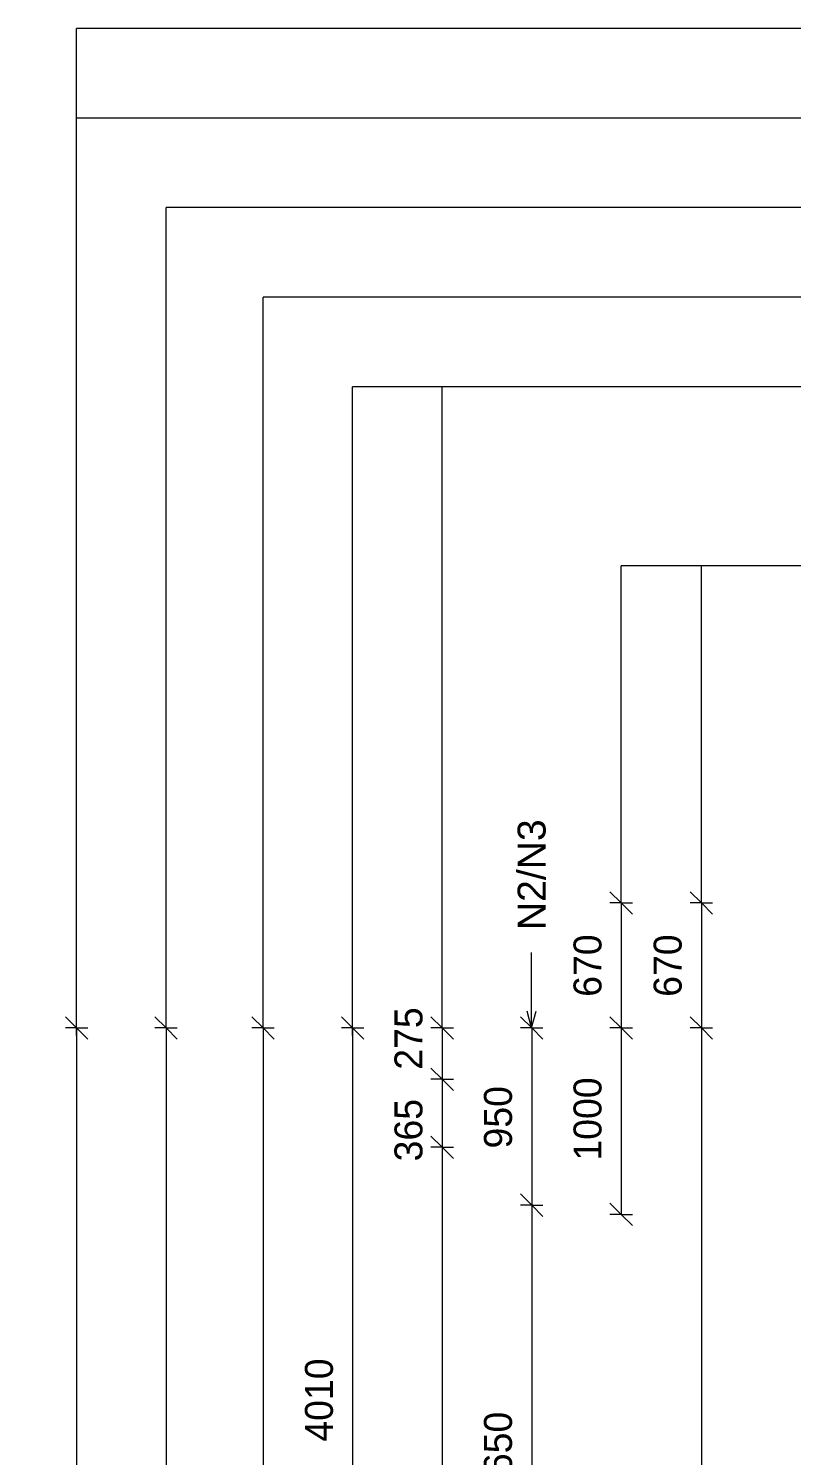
# Model space of a CAD drawing. Header units: millimetres. Extents: x -10644 to 7385, y -2545 to 13312.
# Drawn here: x -10644 to -6553, y 5408 to 13056 of the extents above; entities that cross this region are included whole.
import ezdxf

# ---------------------------------------------------------------- set-up
doc = ezdxf.new("R2010")
doc.units = ezdxf.units.MM
for name, color, linetype, lineweight in [('A-ANNO-DIMS', 211, 'Continuous', 9), ('A-ANNO-DIMS-60', 211, 'Continuous', 9), ('A-DETL-MBND', 5, 'Continuous', 18), ('A-DETL-THIN', 151, 'Continuous', 18), ('G-ANNO-TEXT', 231, 'Continuous', 9)]:
    doc.layers.add(name, color=color, linetype=linetype, lineweight=lineweight)
doc.styles.add('Arial_1', font='arial.ttf', dxfattribs={"height": 150})
doc.styles.add('Nirmala UI Semilight', font='NirmalaS.ttf', dxfattribs={"height": 150})
doc.dimstyles.new('Arrow_Filled_-_2_5_NI_UI', dxfattribs={"dimscale": 304.8, "dimtxt": 157.104592, "dimasz": 0.393701, "dimexe": 0.19685, "dimexo": 0.0625, "dimgap": 0.19685, "dimtad": 1, "dimdec": 4, "dimzin": 0, "dimdsep": 46, "dimtxsty": 'Nirmala UI Semilight', "dimblk1": 'OBLIQUE', "dimblk2": 'OBLIQUE', "dimsah": 1, "dimcen": 0.09, "dimazin": 0, "dimtfac": 1, "dimtdec": 4, "dimtix": 1, "dimtmove": 0, "dimatfit": 3, "dimfxl": 0.19685, "dimfxlon": 1, "dimtvp": 1, "dimtolj": 1, "dimtzin": 0, "dimarcsym": 2})
doc.dimstyles.new('Arrow_Filled_-_2_5_NI_UI_1', dxfattribs={"dimscale": 304.8, "dimtxt": 157.104592, "dimasz": 0.393701, "dimexe": 0.19685, "dimexo": 0.0625, "dimgap": 0.19685, "dimtad": 1, "dimdec": 4, "dimzin": 0, "dimdsep": 46, "dimtxsty": 'Nirmala UI Semilight', "dimblk1": 'OBLIQUE', "dimblk2": 'OBLIQUE', "dimsah": 1, "dimcen": 0.09, "dimazin": 0, "dimtfac": 1, "dimtdec": 4, "dimtix": 1, "dimtmove": 2, "dimatfit": 3, "dimfxl": 0.19685, "dimfxlon": 1, "dimtvp": 1, "dimtolj": 1, "dimtzin": 0, "dimarcsym": 2})

# ---------------------------------------------------------------- blocks, each defined once
blk = doc.blocks.new('DIMBLOCK8-Elevation Front')
at = {"layer": 'A-ANNO-DIMS-60'}
for p, q in [((-10385.8, 7700), (-10445.8, 7760)), ((-10385.8, 7700), (-10445.8, 7700)), ((-10385.8, 7700), (-10385.8, -1395)), ((-10385.8, 7700), (-10325.8, 7640)), ((-10385.8, 7700), (-10325.8, 7700)), ((-10385.8, -1395), (-10445.8, -1335)), ((-10385.8, -1395), (-10445.8, -1395)), ((-10385.8, -1395), (-10325.8, -1455)), ((-10385.8, -1395), (-10325.8, -1395))]:
    blk.add_line(p, q, dxfattribs=at)
at = {"layer": 'A-ANNO-DIMS-60', "color": 0, "insert": (-10641.5, 2924), "char_height": 150, "width": 548.438, "attachment_point": 1, "rotation": 90, "line_spacing_factor": 1.142579, "style": 'Nirmala UI Semilight'}
blk.add_mtext('9095', dxfattribs=at)
blk = doc.blocks.new('_Oblique')
at = {"color": 0, "linetype": 'ByBlock', "lineweight": -2}
blk.add_line((-0.5, -0.5), (0.5, 0.5), dxfattribs=at)
blk = doc.blocks.new('DIMBLOCK9-Elevation Front')
at = {"layer": 'A-ANNO-DIMS-60'}
for p, q in [((-7945.8, 7700), (-8005.8, 7760)), ((-7945.8, 7700), (-8005.8, 7700)), ((-7945.8, 7700), (-7945.8, 6750)), ((-7945.8, 7700), (-7885.8, 7640)), ((-7945.8, 7700), (-7885.8, 7700)), ((-7945.8, 6750), (-8005.8, 6810)), ((-7945.8, 6750), (-8005.8, 6750)), ((-7945.8, 6750), (-7885.8, 6690)), ((-7945.8, 6750), (-7885.8, 6750))]:
    blk.add_line(p, q, dxfattribs=at)
at = {"layer": 'A-ANNO-DIMS-60', "color": 0, "insert": (-8201.5, 7053.6), "char_height": 150, "width": 411.328, "attachment_point": 1, "rotation": 90, "line_spacing_factor": 1.142579, "style": 'Nirmala UI Semilight'}
blk.add_mtext('950', dxfattribs=at)
blk = doc.blocks.new('DIMBLOCK10-Elevation Front')
at = {"layer": 'A-ANNO-DIMS-60'}
for p, q in [((-7945.8, 6750), (-8005.8, 6810)), ((-7945.8, 6750), (-8005.8, 6750)), ((-7945.8, 6750), (-7945.8, 4100)), ((-7945.8, 6750), (-7885.8, 6690)), ((-7945.8, 6750), (-7885.8, 6750)), ((-7945.8, 4100), (-8005.8, 4160)), ((-7945.8, 4100), (-8005.8, 4100)), ((-7945.8, 4100), (-7885.8, 4040)), ((-7945.8, 4100), (-7885.8, 4100))]:
    blk.add_line(p, q, dxfattribs=at)
at = {"layer": 'A-ANNO-DIMS-60', "color": 0, "insert": (-8201.5, 5196.5), "char_height": 150, "width": 548.438, "attachment_point": 1, "rotation": 90, "line_spacing_factor": 1.142579, "style": 'Nirmala UI Semilight'}
blk.add_mtext('2650', dxfattribs=at)
blk = doc.blocks.new('DIMBLOCK14-Elevation Front')
at = {"layer": 'A-ANNO-DIMS-60'}
for p, q in [((-8425.8, 7700), (-8485.8, 7760)), ((-8425.8, 7700), (-8485.8, 7700)), ((-8425.8, 7700), (-8425.8, 7425)), ((-8425.8, 7700), (-8365.8, 7640)), ((-8425.8, 7700), (-8365.8, 7700)), ((-8425.8, 7425), (-8485.8, 7485)), ((-8425.8, 7425), (-8485.8, 7425)), ((-8425.8, 7425), (-8365.8, 7365)), ((-8425.8, 7425), (-8365.8, 7425))]:
    blk.add_line(p, q, dxfattribs=at)
at = {"layer": 'A-ANNO-DIMS-60', "color": 0, "insert": (-8681.5, 7475.6), "char_height": 150, "width": 404.473, "attachment_point": 1, "rotation": 90, "line_spacing_factor": 1.142579, "style": 'Nirmala UI Semilight'}
blk.add_mtext('275', dxfattribs=at)
blk = doc.blocks.new('DIMBLOCK15-Elevation Front')
at = {"layer": 'A-ANNO-DIMS-60'}
for p, q in [((-8425.8, 7425), (-8485.8, 7485)), ((-8425.8, 7425), (-8485.8, 7425)), ((-8425.8, 7425), (-8425.8, 7060)), ((-8425.8, 7425), (-8365.8, 7365)), ((-8425.8, 7425), (-8365.8, 7425)), ((-8425.8, 7060), (-8485.8, 7120)), ((-8425.8, 7060), (-8485.8, 7060)), ((-8425.8, 7060), (-8365.8, 7000)), ((-8425.8, 7060), (-8365.8, 7060))]:
    blk.add_line(p, q, dxfattribs=at)
at = {"layer": 'A-ANNO-DIMS-60', "color": 0, "insert": (-8681.5, 6984.4), "char_height": 150, "width": 411.328, "attachment_point": 1, "rotation": 90, "line_spacing_factor": 1.142579, "style": 'Nirmala UI Semilight'}
blk.add_mtext('365', dxfattribs=at)
blk = doc.blocks.new('DIMBLOCK16-Elevation Front')
at = {"layer": 'A-ANNO-DIMS-60'}
for p, q in [((-8425.8, 7060), (-8485.8, 7120)), ((-8425.8, 7060), (-8485.8, 7060)), ((-8425.8, 7060), (-8425.8, -1395)), ((-8425.8, 7060), (-8365.8, 7000)), ((-8425.8, 7060), (-8365.8, 7060)), ((-8425.8, -1395), (-8485.8, -1335)), ((-8425.8, -1395), (-8485.8, -1395)), ((-8425.8, -1395), (-8365.8, -1455)), ((-8425.8, -1395), (-8365.8, -1395))]:
    blk.add_line(p, q, dxfattribs=at)
at = {"layer": 'A-ANNO-DIMS-60', "color": 0, "insert": (-8681.5, 2602.6), "char_height": 150, "width": 551.866, "attachment_point": 1, "rotation": 90, "line_spacing_factor": 1.142579, "style": 'Nirmala UI Semilight'}
blk.add_mtext('8455', dxfattribs=at)
blk = doc.blocks.new('DIMBLOCK66-Elevation Front')
at = {"layer": 'A-ANNO-DIMS-60'}
for p, q in [((-8905.8, 7700), (-8965.8, 7760)), ((-8905.8, 7700), (-8965.8, 7700)), ((-8905.8, 7700), (-8905.8, 3690)), ((-8905.8, 7700), (-8845.8, 7640)), ((-8905.8, 7700), (-8845.8, 7700)), ((-8905.8, 3690), (-8965.8, 3750)), ((-8905.8, 3690), (-8965.8, 3690)), ((-8905.8, 3690), (-8845.8, 3630)), ((-8905.8, 3690), (-8845.8, 3690))]:
    blk.add_line(p, q, dxfattribs=at)
at = {"layer": 'A-ANNO-DIMS-60', "color": 0, "insert": (-9161.5, 5482.2), "char_height": 150, "width": 510.733, "attachment_point": 1, "rotation": 90, "line_spacing_factor": 1.142579, "style": 'Nirmala UI Semilight'}
blk.add_mtext('4010', dxfattribs=at)
blk = doc.blocks.new('DIMBLOCK76-Elevation Front')
at = {"layer": 'A-ANNO-DIMS-60'}
for p, q in [((-7465.8, 8370), (-7525.8, 8430)), ((-7465.8, 8370), (-7525.8, 8370)), ((-7465.8, 8370), (-7465.8, 7700)), ((-7465.8, 8370), (-7405.8, 8310)), ((-7465.8, 8370), (-7405.8, 8370)), ((-7465.8, 7700), (-7525.8, 7760)), ((-7465.8, 7700), (-7525.8, 7700)), ((-7465.8, 7700), (-7405.8, 7640)), ((-7465.8, 7700), (-7405.8, 7700))]:
    blk.add_line(p, q, dxfattribs=at)
at = {"layer": 'A-ANNO-DIMS-60', "color": 0, "insert": (-7721.5, 7866.5), "char_height": 150, "width": 404.473, "attachment_point": 1, "rotation": 90, "line_spacing_factor": 1.142579, "style": 'Nirmala UI Semilight'}
blk.add_mtext('670', dxfattribs=at)
blk = doc.blocks.new('DIMBLOCK77-Elevation Front')
at = {"layer": 'A-ANNO-DIMS-60'}
for p, q in [((-7465.8, 7700), (-7525.8, 7760)), ((-7465.8, 7700), (-7525.8, 7700)), ((-7465.8, 7700), (-7465.8, 6700)), ((-7465.8, 7700), (-7405.8, 7640)), ((-7465.8, 7700), (-7405.8, 7700)), ((-7465.8, 6700), (-7525.8, 6760)), ((-7465.8, 6700), (-7525.8, 6700)), ((-7465.8, 6700), (-7405.8, 6640)), ((-7465.8, 6700), (-7405.8, 6700))]:
    blk.add_line(p, q, dxfattribs=at)
at = {"layer": 'A-ANNO-DIMS-60', "color": 0, "insert": (-7721.5, 6988.6), "char_height": 150, "width": 507.305, "attachment_point": 1, "rotation": 90, "line_spacing_factor": 1.142579, "style": 'Nirmala UI Semilight'}
blk.add_mtext('1000', dxfattribs=at)
blk = doc.blocks.new('DIMBLOCK86-Elevation Front')
at = {"layer": 'A-ANNO-DIMS-60'}
for p, q in [((-7036, 8370), (-7096, 8430)), ((-7036, 8370), (-7096, 8370)), ((-7036, 8370), (-7036, 7700)), ((-7036, 8370), (-6976, 8310)), ((-7036, 8370), (-6976, 8370)), ((-7036, 7700), (-7096, 7760)), ((-7036, 7700), (-7096, 7700)), ((-7036, 7700), (-6976, 7640)), ((-7036, 7700), (-6976, 7700))]:
    blk.add_line(p, q, dxfattribs=at)
at = {"layer": 'A-ANNO-DIMS-60', "color": 0, "insert": (-7291.7, 7866.5), "char_height": 150, "width": 404.473, "attachment_point": 1, "rotation": 90, "line_spacing_factor": 1.142579, "style": 'Nirmala UI Semilight'}
blk.add_mtext('670', dxfattribs=at)
blk = doc.blocks.new('DIMBLOCK87-Elevation Front')
at = {"layer": 'A-ANNO-DIMS-60'}
for p, q in [((-7036, 7700), (-7096, 7760)), ((-7036, 7700), (-7096, 7700)), ((-7036, 7700), (-7036, -1365)), ((-7036, 7700), (-6976, 7640)), ((-7036, 7700), (-6976, 7700)), ((-7036, -1365), (-7096, -1305)), ((-7036, -1365), (-7096, -1365)), ((-7036, -1365), (-6976, -1425)), ((-7036, -1365), (-6976, -1365))]:
    blk.add_line(p, q, dxfattribs=at)
at = {"layer": 'A-ANNO-DIMS-60', "color": 0, "insert": (-7291.7, 2939), "char_height": 150, "width": 548.438, "attachment_point": 1, "rotation": 90, "line_spacing_factor": 1.142579, "style": 'Nirmala UI Semilight'}
blk.add_mtext('9065', dxfattribs=at)
blk = doc.blocks.new('DIMBLOCK94-Elevation Front')
at = {"layer": 'A-ANNO-DIMS-60'}
for p, q in [((-9385.8, 7700), (-9445.8, 7760)), ((-9385.8, 7700), (-9445.8, 7700)), ((-9385.8, 7700), (-9385.8, 1678.4)), ((-9385.8, 7700), (-9325.8, 7640)), ((-9385.8, 7700), (-9325.8, 7700)), ((-9385.8, 1678.4), (-9445.8, 1738.4)), ((-9385.8, 1678.4), (-9445.8, 1678.4)), ((-9385.8, 1678.4), (-9325.8, 1618.4)), ((-9385.8, 1678.4), (-9325.8, 1678.4))]:
    blk.add_line(p, q, dxfattribs=at)
at = {"layer": 'A-ANNO-DIMS-60', "color": 0, "insert": (-9641.5, 4460.7), "char_height": 150, "width": 548.438, "attachment_point": 1, "rotation": 90, "line_spacing_factor": 1.142579, "style": 'Nirmala UI Semilight'}
blk.add_mtext('6022', dxfattribs=at)
blk = doc.blocks.new('DIMBLOCK101-Elevation Front')
at = {"layer": 'A-ANNO-DIMS-60'}
for p, q in [((-9905.8, 7700), (-9965.8, 7760)), ((-9905.8, 7700), (-9965.8, 7700)), ((-9905.8, 7700), (-9905.8, 708.1)), ((-9905.8, 7700), (-9845.8, 7640)), ((-9905.8, 7700), (-9845.8, 7700)), ((-9905.8, 708.1), (-9965.8, 768.1)), ((-9905.8, 708.1), (-9965.8, 708.1)), ((-9905.8, 708.1), (-9845.8, 648.1)), ((-9905.8, 708.1), (-9845.8, 708.1))]:
    blk.add_line(p, q, dxfattribs=at)
at = {"layer": 'A-ANNO-DIMS-60', "color": 0, "insert": (-10161.5, 3975.5), "char_height": 150, "width": 548.438, "attachment_point": 1, "rotation": 90, "line_spacing_factor": 1.142579, "style": 'Nirmala UI Semilight'}
blk.add_mtext('6992', dxfattribs=at)

msp = doc.modelspace()

# ---------------------------------------------------------------- linework, layer by layer
at = {"layer": 'A-DETL-MBND'}
for p, q in [((-9905.75874, 7700), (-9905.75874, 12096.21836)), ((-4296.19617, 12096.21836), (-9905.75874, 12096.21836)), ((-9385.75874, 7700), (-9385.75874, 11616.21836)), ((-4296.19617, 11616.21836), (-9385.75874, 11616.21836))]:
    msp.add_line(p, q, dxfattribs=at)
at = {"layer": 'A-DETL-THIN'}
for p, q in [((-10385.75874, 7660), (-10385.75874, 13056.21836)), ((-4296.19617, 13056.21836), (-10385.75874, 13056.21836)), ((-4296.19617, 12576.21836), (-10385.75874, 12576.21836)), ((-8905.75874, 7660), (-8905.75874, 11136.21836)), ((-4296.19617, 11136.21836), (-8905.75874, 11136.21836)), ((-8425.75874, 7700), (-8425.75874, 11136.21836)), ((-7465.75874, 8370), (-7465.75874, 10176.21836)), ((-4296.19617, 10176.21836), (-7465.75874, 10176.21836)), ((-7036.01402, 8370), (-7036.01402, 10176.21836))]:
    msp.add_line(p, q, dxfattribs=at)
at = {"layer": 'G-ANNO-TEXT', "color": 7}
for q in [(-7946.01386, 8103.98531), (-7970.12928, 7790.08066), (-7921.89843, 7790.08066)]:
    msp.add_line((-7946.01386, 7700.08066), q, dxfattribs=at)

# ---------------------------------------------------------------- texts
at = {"layer": 'G-ANNO-TEXT', "color": 7, "insert": (-8021.01386, 8223.98531), "char_height": 150, "width": 716.708625, "attachment_point": 1, "rotation": 90, "style": 'Arial_1'}
msp.add_mtext('N2/N3', dxfattribs=at)

# ---------------------------------------------------------------- dimensions: what is measured, and where the dimension line sits
at = {"layer": 'A-ANNO-DIMS'}
for base, p1, p2, override, picture, middle in [((-7465.75874, 7700), (-7405.75874, 8370), (-7405.75874, 7700), {"dimpost": '<>', "dimfxl": 670}, 'DIMBLOCK76-Elevation Front', (-7603.3215, 8035)), ((-7036.01402, 7700), (-6976.01402, 8370), (-6976.01402, 7700), {"dimpost": '<>', "dimfxl": 670}, 'DIMBLOCK86-Elevation Front', (-7173.57679, 8035)), ((-10385.75874, -1395), (-10325.75874, 7700), (-10325.75874, -1395), {"dimpost": '<>', "dimfxl": 9095}, 'DIMBLOCK8-Elevation Front', (-10523.3215, 3152.5)), ((-9905.75874, 708.12044), (-9845.75874, 7700), (-9845.75874, 708.12044), {"dimpost": '<>', "dimfxl": 6991.879559}, 'DIMBLOCK101-Elevation Front', (-10043.3215, 4204.06022)), ((-9385.75874, 1678.44679), (-9325.75874, 7700), (-9325.75874, 1678.44679), {"dimpost": '<>', "dimfxl": 6021.553214}, 'DIMBLOCK94-Elevation Front', (-9523.3215, 4689.22339)), ((-8905.75874, 3690), (-8845.75874, 7700), (-8845.75874, 3690), {"dimpost": '<>', "dimfxl": 4010}, 'DIMBLOCK66-Elevation Front', (-9043.68761, 5695)), ((-7945.75874, 6750), (-7885.75874, 7700), (-7885.75874, 6750), {"dimpost": '<>', "dimfxl": 950}, 'DIMBLOCK9-Elevation Front', (-8083.3215, 7225)), ((-7465.75874, 6700), (-7405.75874, 7700), (-7405.75874, 6700), {"dimpost": '<>', "dimfxl": 1000}, 'DIMBLOCK77-Elevation Front', (-7603.68761, 7200)), ((-7036.01402, -1365), (-6976.01402, 7700), (-6976.01402, -1365), {"dimpost": '<>', "dimfxl": 9065}, 'DIMBLOCK87-Elevation Front', (-7173.57679, 3167.5)), ((-8425.75874, -1395), (-8365.75874, 7060), (-8365.75874, -1395), {"dimpost": '<>', "dimfxl": 8455}, 'DIMBLOCK16-Elevation Front', (-8563.2692, 2832.5)), ((-7945.75874, 4100), (-7885.75874, 6750), (-7885.75874, 4100), {"dimpost": '<>', "dimfxl": 2650}, 'DIMBLOCK10-Elevation Front', (-8083.3215, 5425))]:
    dim = msp.add_linear_dim(base=base, p1=p1, p2=p2, angle=90, dimstyle='Arrow_Filled_-_2_5_NI_UI', override=override, dxfattribs=at)
    dim.commit()
    dim.dimension.update_dxf_attribs({"geometry": picture, "text_midpoint": middle})
for base, p1, p2, override, picture, middle in [((-8425.75874, 7425), (-8365.75874, 7700), (-8365.75874, 7425), {"dimpost": '<>', "dimfxl": 275}, 'DIMBLOCK14-Elevation Front', (-8581.46189, 7677.79702)), ((-8425.75874, 7060), (-8365.75874, 7425), (-8365.75874, 7060), {"dimpost": '<>', "dimfxl": 365}, 'DIMBLOCK15-Elevation Front', (-8581.46189, 7190.05205))]:
    dim = msp.add_linear_dim(base=base, p1=p1, p2=p2, angle=90, dimstyle='Arrow_Filled_-_2_5_NI_UI_1', override=override, dxfattribs=at)
    dim.commit()
    dim.dimension.update_dxf_attribs({"geometry": picture, "text_midpoint": middle, "dimtype": 160, "text_rotation": 90})

doc.saveas('drawing.dxf')
